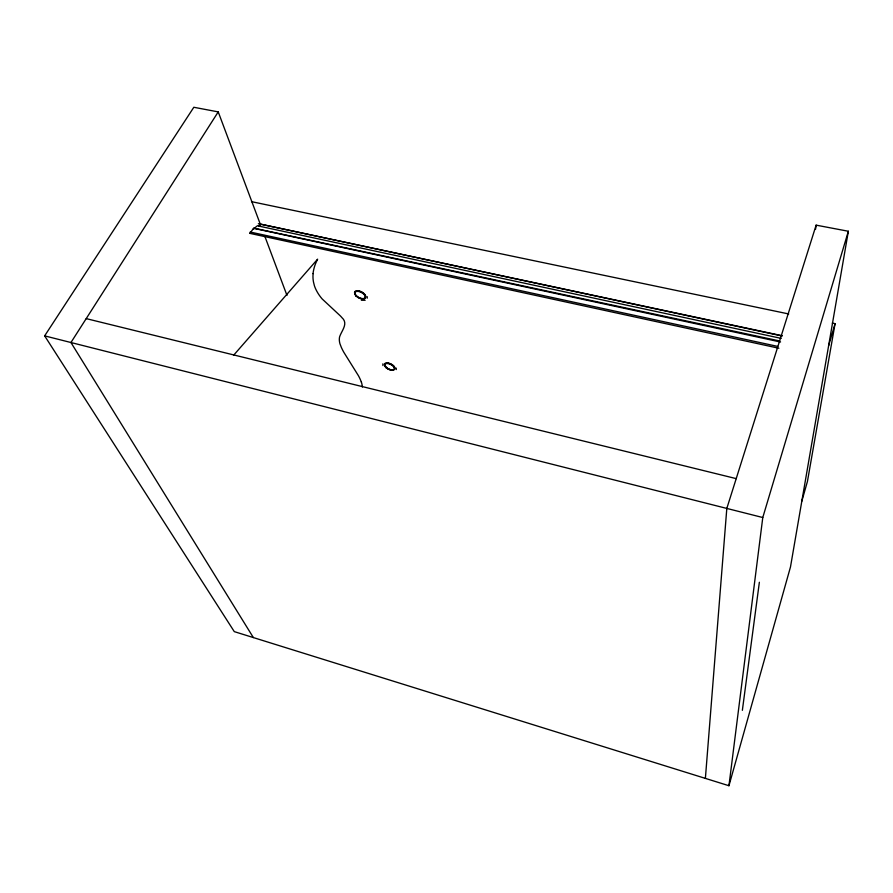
<?xml version="1.0" encoding="UTF-8"?>
<svg xmlns="http://www.w3.org/2000/svg" width="893" height="893" viewBox="0 0 893 893"><rect width="100%" height="100%" fill="white"/><g stroke="black" fill="none" stroke-linecap="round" stroke-linejoin="round"><path stroke-width="1.34" d="M382.874 363.831L382.885 365.55M705.381 778.383L726.813 508.43L816.135 225.148L848.35 231.254L790.484 566.966L728.945 785.728L234.29 631.63L44.65 335.868L193.826 107.272L218.227 111.893L260.644 225.136M313.119 273.66L313.03 274.832A75.135 39.817 27.5 0 0 313.052 278.694A77.524 41.123 27.5 0 0 313.543 282.3L314.425 285.771A46.949 24.624 28.2 0 0 315.765 289.131A50.834 26.712 28.1 0 0 318.064 293.373L318.511 294.087A43.422 22.727 28.2 0 0 322.183 298.965L340.099 315.664A21.32 10.683 28.3 0 1 341.896 317.607C348.694 323.579 341.595 330.644 339.608 336.84A41.603 20.785 26.7 0 0 339.507 341.74A37.595 18.753 26.8 0 0 340.021 343.972L341.349 347.399A93.899 47.887 25.6 0 0 343.905 352.422L358.439 375.719A71.194 33.119 27.9 0 1 360.794 380.675L361.252 381.914M728.945 785.728L762.778 517.527L848.35 231.254M742.362 710.315L759.363 582.269M815.555 229.278L816.135 225.148M832.332 323.087L835.067 323.657L807.439 481.45L801.814 501.219M778.875 348.237L249.873 233.363L253.59 228.307L780.56 342.019M259.774 225.817L260.164 224.366M367.246 298.184L367.257 296.688M253.366 229.077L253.59 228.307M396.291 369.557L396.269 368.139M258.624 226.007A8.729 1.808 -53.8 0 0 255.242 227.592L254.516 228.284L779.589 340.959M828.626 345.658L835.067 323.657M218.227 111.893L70.949 342.521L253.355 637.569M233.564 355.302L317.618 259.171L316.446 261.627A131.394 70.402 26 0 0 313.03 273.626M249.873 233.363L250.71 232.437M253.489 229.077L254.65 227.782M365.159 300.271L361.364 300.26M251.502 201.651L788.709 313.956M258.378 223.685L782.246 335.735M781.944 335.958L260.254 224.087L258.602 226.029L781.208 338.38M250.185 232.035L777.725 346.417M86.219 318.622L736.212 478.626M44.65 335.868L762.778 517.527M264.551 235.551L286.977 295.427M361.341 381.947A60.49 28.286 27.7 0 1 362.357 387.015M385.999 367.414A5.76 2.858 26.2 0 0 394.862 369.043A5.76 2.858 26.2 0 0 388.232 362.993A5.76 2.858 26.2 0 0 385.999 367.414M386.077 367.704A5.369 2.668 26.2 0 0 394.338 369.222A5.369 2.668 26.2 0 0 388.154 363.585A5.369 2.668 26.2 0 0 386.077 367.704M386.245 367.369A5.369 2.668 26.2 0 0 394.505 368.887A5.369 2.668 26.2 0 0 388.321 363.25A5.369 2.668 26.2 0 0 386.245 367.369M356.039 295.728A6.206 3.271 28.1 0 0 365.639 297.76A6.206 3.271 28.1 0 0 358.908 290.839A6.206 3.271 28.1 0 0 356.039 295.728M356.128 296.041A5.793 3.047 28.1 0 0 365.081 297.938A5.793 3.047 28.1 0 0 358.796 291.486A5.793 3.047 28.1 0 0 356.128 296.041M356.307 295.695A5.793 3.047 28.1 0 0 365.259 297.592A5.793 3.047 28.1 0 0 358.975 291.129A5.793 3.047 28.1 0 0 356.307 295.695"/></g></svg>
